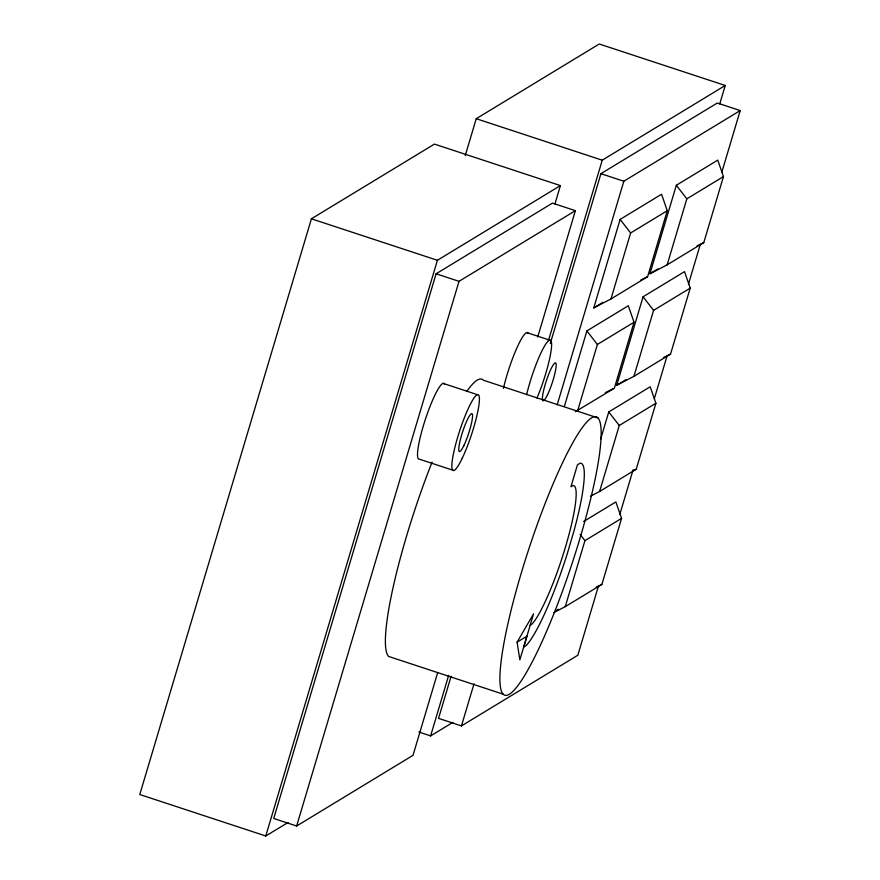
<?xml version="1.0" encoding="UTF-8"?>
<svg xmlns="http://www.w3.org/2000/svg" width="880" height="880" viewBox="0 0 880 880"><rect width="100%" height="100%" fill="white"/><g stroke="black" fill="none" stroke-linecap="round" stroke-linejoin="round"><path stroke-width="1.32" d="M530.145 625.306L523.71 647.13L526.35 645.337A97.658 15.202 -71.8 0 0 567.061 554.411L574.123 530.431A97.658 15.202 -71.8 0 0 580.03 463.177L577.39 464.97L570.955 486.794L573.045 485.529A74.151 11.539 -71.8 0 1 565.488 546.975A74.151 11.539 -71.8 0 1 531.652 624.382L530.145 625.306L533.577 613.789L517.088 642.191L519.849 659.846L526.922 636.218L517.088 642.191M554.917 204.028L560.417 185.592L434.423 144.1L311.41 218.801L139.788 794.519L265.782 836L288.046 822.481M465.245 155.595L476.245 118.701L599.247 44L725.241 85.481L719.752 103.928M265.782 836L437.404 260.293L560.417 185.592M537.735 336.963L575.388 210.661L552.475 203.115L436.095 273.79L273.724 818.466L296.637 826.012L413.006 755.337L437.723 672.452M296.637 826.012L459.008 281.336L575.388 210.661M418.924 732.05L430.617 735.9L448.679 675.301M548.438 340.67L602.239 160.193L725.241 85.481M451.099 676.269L438.559 718.366L461.461 725.912L577.841 655.237L598.62 585.508M550.33 343.409L600.93 173.69L717.31 103.015L740.212 110.561L721.776 172.392M461.461 725.912L474.012 683.815M557.161 404.899L623.832 181.236L740.212 110.561M564.388 406.395L586.894 330.924L628.32 305.756L634.029 322.234L614.35 388.234L575.421 411.664M593.758 307.89L620.136 219.406L661.562 194.249L667.271 210.716L647.592 276.716L610.962 298.969L593.758 307.89L602.965 302.302M577.72 410.476L597.388 344.476L634.029 322.234M610.962 298.969L630.641 232.969L667.271 210.716M600.611 439.263L608.762 411.939L650.199 386.771L655.897 403.249L636.218 469.249L599.588 491.491L590.414 496.254M616.704 385.275L643.082 296.791L684.519 271.634L690.217 288.101L670.549 354.101L633.919 376.354L616.704 385.275L625.911 379.687M649.946 273.768L676.324 185.284L717.761 160.116L723.459 176.594L703.791 242.594L667.161 264.836L649.946 273.768L658.009 268.873M553.795 612.59L565.268 606.639L584.936 540.639L621.566 518.386L615.868 501.919L583.638 521.488M599.588 491.491L619.267 425.491L655.897 403.249M633.919 376.354L653.587 310.354L690.217 288.101M667.161 264.836L686.829 198.836L723.459 176.594M619.806 514.459L633.138 469.733M654.324 398.684L666.875 356.587M688.446 284.229L700.205 244.75M565.268 606.639L601.898 584.386L621.566 518.386M556.116 610.676L558.415 609.268M430.617 735.9L452.87 722.381M697.026 245.872L703.791 242.594M640.827 279.994L647.592 276.716M663.784 357.379L670.549 354.101M605.33 392.601L613.217 388.784M632.841 470.888L636.218 469.249M596.255 587.125L601.898 584.386M476.245 118.701L602.239 160.193M600.93 173.69L623.832 181.236M311.41 218.801L437.404 260.293M436.095 273.79L459.008 281.336M526.801 332.585L549.703 340.131M597.982 417.945A146.498 22.803 -71.8 0 0 511.368 609.125A146.498 22.803 -71.8 0 0 542.3 641.069A146.498 22.803 -71.8 0 0 597.982 417.945L483.439 380.237A146.498 22.803 -71.8 0 0 466.862 391.303M443.146 383.383L477.51 394.702M453.772 470.503L419.408 459.184A39.886 6.204 -71.8 0 1 425.854 417.923A39.886 6.204 -71.8 0 1 444.565 384.263M503.118 694.155L388.575 656.436A146.498 22.803 -71.8 0 1 432.08 462.121M676.324 185.284L686.829 198.836M620.136 219.406L630.641 232.969M643.082 296.791L653.587 310.354M586.894 330.924L597.388 344.476M608.762 411.939L619.267 425.491M580.085 534.38L584.936 540.639M503.437 388.377A39.886 6.204 -71.8 0 1 517.077 347.534A39.886 6.204 -71.8 0 1 528.209 333.465M526.636 394.647A39.886 6.204 -71.8 0 1 550.308 340.142A39.886 6.204 -71.8 0 1 536.965 398.057M462.22 458.271A39.886 6.204 -71.8 0 0 478.929 395.582A39.886 6.204 -71.8 0 0 455.774 443.949A39.886 6.204 -71.8 0 0 462.22 458.271M463.936 445.434A19.943 3.102 -71.8 0 0 472.285 414.084A19.943 3.102 -71.8 0 0 460.713 438.273A19.943 3.102 -71.8 0 0 463.936 445.434M547.58 394.636A19.943 3.102 -71.8 0 0 555.929 363.286A19.943 3.102 -71.8 0 0 544.357 387.475A19.943 3.102 -71.8 0 0 547.58 394.636"/></g></svg>
